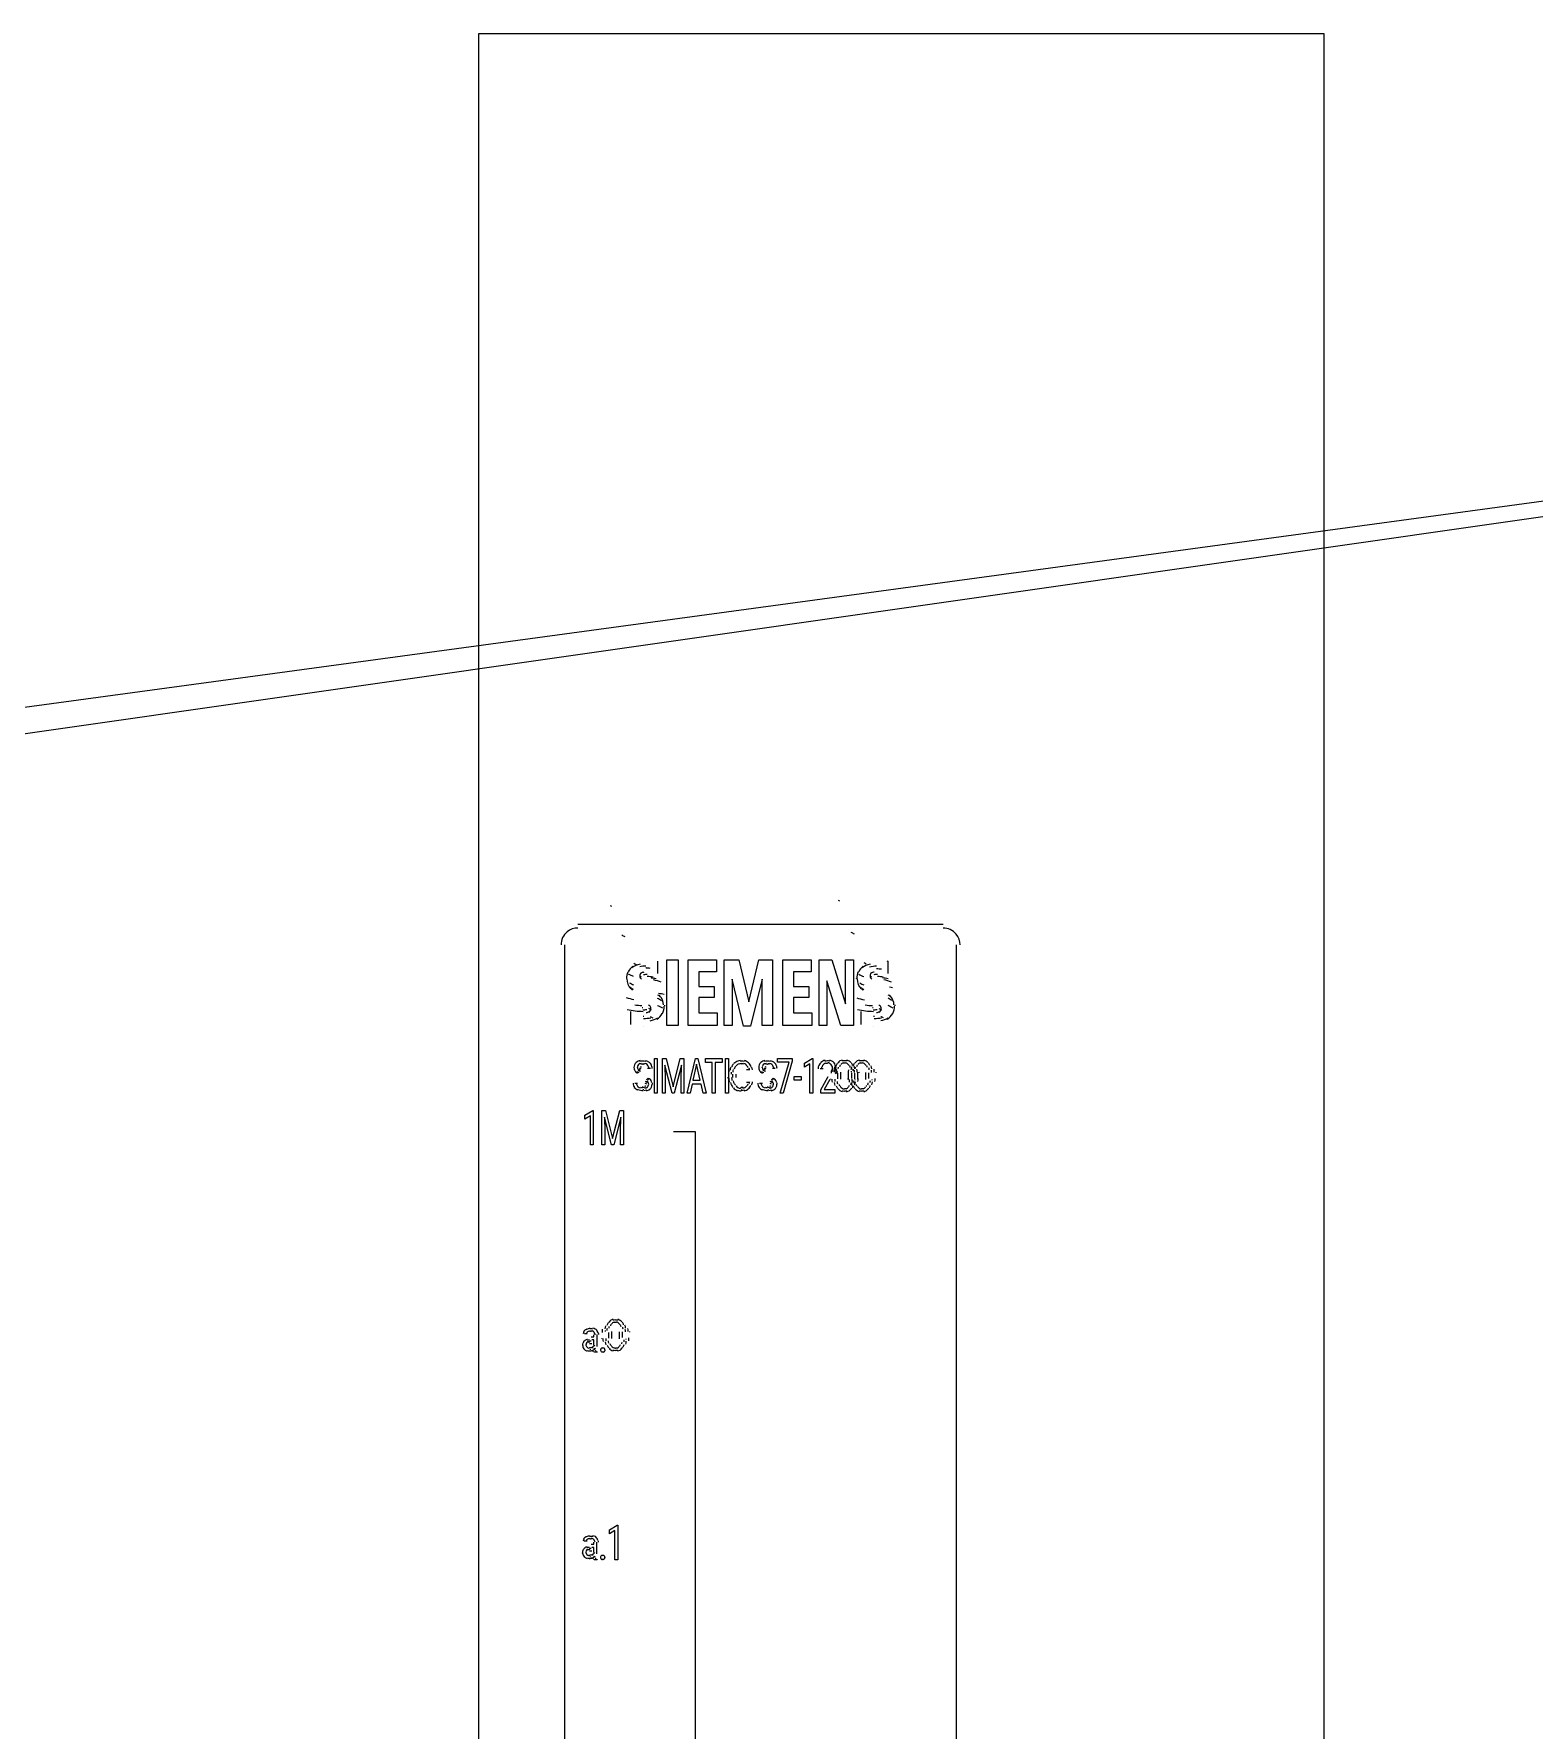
# Model space of a CAD drawing. Header units: millimetres. Extents: x 0 to 1000, y 0 to 1400.
# Drawn here: x 612.48 to 654.73, y 212.5 to 260.25 of the extents above; entities that cross this region are included whole.
import ezdxf

# ---------------------------------------------------------------- set-up
doc = ezdxf.new("R2010")
doc.units = ezdxf.units.MM

msp = doc.modelspace()

# ---------------------------------------------------------------- linework, layer by layer
at = {"layer": 'COMPONENT_DETAIL'}
for p, q in [((627.801, 235.1883), (638.085, 235.1883)), ((627.4338, 165.6961), (627.4338, 234.6044)), ((638.4523, 234.6044), (638.4523, 165.6961)), ((630.0427, 234.146), (630.0427, 233.7955)), ((630.3066, 234.1825), (630.6195, 234.1825)), ((630.3066, 232.3378), (630.3066, 234.1825)), ((630.6195, 234.1825), (630.6195, 232.3378)), ((630.9055, 232.3378), (630.9055, 234.1825)), ((630.9055, 234.1825), (631.707, 234.1825)), ((631.707, 234.1825), (631.707, 233.8487)), ((631.9238, 232.3378), (631.9238, 234.1825)), ((631.9238, 234.1825), (632.3291, 234.1825)), ((632.3291, 234.1825), (632.6111, 233.0037)), ((632.6111, 233.0037), (632.8992, 234.1825)), ((632.8992, 234.1825), (633.2841, 234.1825)), ((633.2841, 234.1825), (633.2841, 232.3378)), ((633.5707, 232.3378), (633.5707, 234.1825)), ((633.5707, 234.1825), (634.3722, 234.1825)), ((634.3722, 234.1825), (634.3722, 233.8487)), ((634.5908, 232.3378), (634.5908, 234.1825)), ((634.5908, 234.1825), (634.953, 234.1825)), ((634.953, 234.1825), (635.3372, 232.9474)), ((635.3372, 232.9474), (635.3372, 234.1825)), ((635.3372, 234.1825), (635.5573, 234.1825)), ((635.5573, 234.1825), (635.5573, 232.3378)), ((636.5015, 234.1557), (636.5292, 234.1479)), ((636.5292, 234.1479), (636.5292, 233.7975)), ((631.707, 233.8487), (631.2068, 233.8487)), ((631.2068, 233.8487), (631.2068, 233.4321)), ((632.4651, 232.3198), (632.1432, 233.6443)), ((632.1432, 233.6443), (632.1432, 232.3376)), ((632.9878, 233.6443), (632.6598, 232.3198)), ((632.9878, 232.3378), (632.9878, 233.6443)), ((634.3722, 233.8487), (633.872, 233.8487)), ((633.872, 233.8487), (633.872, 233.4321)), ((635.2055, 232.3378), (634.811, 233.5894)), ((634.811, 233.5894), (634.811, 232.3378)), ((631.2068, 233.4321), (631.6424, 233.4321)), ((631.6424, 233.1279), (631.2068, 233.1279)), ((631.2068, 233.1279), (631.2068, 232.6899)), ((631.6424, 233.4321), (631.6424, 233.1279)), ((633.872, 233.4321), (634.3076, 233.4321)), ((634.3076, 233.1279), (633.872, 233.1279)), ((633.872, 233.1279), (633.872, 232.6899)), ((634.3076, 233.4321), (634.3076, 233.1279)), ((629.2928, 232.3674), (629.2928, 232.7313)), ((631.2068, 232.6899), (631.72, 232.6899)), ((631.72, 232.6899), (631.72, 232.3366)), ((633.872, 232.6899), (634.3861, 232.6899)), ((634.3861, 232.6899), (634.3861, 232.3366)), ((635.7795, 232.3675), (635.7795, 232.7316)), ((629.292, 232.366), (629.2928, 232.3674)), ((629.6394, 232.2988), (629.6389, 232.2988)), ((630.6195, 232.3378), (630.3066, 232.3378)), ((631.72, 232.3366), (630.9055, 232.3378)), ((632.1432, 232.3376), (631.9238, 232.3378)), ((632.6598, 232.3198), (632.4651, 232.3198)), ((633.2841, 232.3378), (632.9878, 232.3378)), ((634.3861, 232.3366), (633.5707, 232.3378)), ((634.811, 232.3378), (634.5908, 232.3378)), ((635.5573, 232.3378), (635.2055, 232.3378)), ((635.7786, 232.368), (635.7795, 232.3675)), ((636.1264, 232.3008), (636.1257, 232.3008)), ((629.8433, 231.1232), (629.7626, 231.1232)), ((629.9532, 230.4352), (629.9532, 231.4031)), ((629.9532, 231.4031), (630.0335, 231.4031)), ((630.0335, 231.4031), (630.0335, 230.4352)), ((630.1802, 231.4031), (630.2839, 231.4031)), ((630.1802, 230.4352), (630.1802, 231.4031)), ((630.452, 230.4352), (630.2526, 231.217)), ((630.2526, 231.217), (630.2605, 230.8121)), ((630.2839, 231.4031), (630.4829, 230.6134)), ((630.4829, 230.6134), (630.682, 231.4031)), ((630.7133, 231.219), (630.5135, 230.4352)), ((630.682, 231.4031), (630.7861, 231.4031)), ((630.7058, 230.8121), (630.7133, 231.219)), ((630.7861, 231.4031), (630.7861, 230.4352)), ((630.8764, 230.4352), (631.1088, 231.4031)), ((631.144, 231.2455), (631.0407, 230.7928)), ((631.1088, 231.4031), (631.1791, 231.4031)), ((631.2476, 230.7928), (631.144, 231.2455)), ((631.1791, 231.4031), (631.412, 230.4352)), ((631.3898, 231.2981), (631.3898, 231.4031)), ((631.3898, 231.4031), (631.8606, 231.4031)), ((631.585, 231.2981), (631.3898, 231.2981)), ((631.585, 230.4352), (631.585, 231.2981)), ((631.8606, 231.2981), (631.6649, 231.2981)), ((631.6649, 231.2981), (631.6649, 230.4352)), ((631.8606, 231.4031), (631.8606, 231.2981)), ((631.9567, 230.4352), (631.9567, 231.4031)), ((631.9567, 231.4031), (632.037, 231.4031)), ((632.037, 231.4031), (632.037, 230.4352)), ((633.3569, 231.1232), (633.2762, 231.1232)), ((633.4226, 231.302), (633.4226, 231.4031)), ((633.4226, 231.4031), (633.834, 231.4031)), ((633.752, 231.302), (633.4226, 231.302)), ((633.5008, 230.4352), (633.752, 231.302)), ((633.834, 231.334), (633.5819, 230.4352)), ((633.834, 231.4031), (633.834, 231.334)), ((634.1785, 231.2755), (634.4001, 231.4077)), ((634.1785, 231.1638), (634.1785, 231.2755)), ((634.3344, 231.2549), (634.1785, 231.1638)), ((634.3344, 230.4352), (634.3344, 231.2549)), ((634.4001, 231.4077), (634.4122, 231.4077)), ((634.4122, 231.4077), (634.4122, 230.4352)), ((634.7045, 231.1179), (634.6271, 231.1179)), ((629.4022, 230.7157), (629.4829, 230.7157)), ((630.2605, 230.8121), (630.2605, 230.4352)), ((630.7058, 230.4352), (630.7058, 230.8121)), ((631.0164, 230.6878), (630.9592, 230.4352)), ((631.2715, 230.6878), (631.0164, 230.6878)), ((631.0407, 230.7928), (631.2476, 230.7928)), ((631.3296, 230.4352), (631.2715, 230.6878)), ((632.1629, 230.8739), (632.1629, 230.967)), ((632.2435, 230.9637), (632.2435, 230.87)), ((632.6315, 231.092), (632.5508, 231.092)), ((632.5508, 230.7423), (632.6315, 230.7423)), ((632.9158, 230.7157), (632.9965, 230.7157)), ((633.8867, 230.7962), (633.8867, 230.8965)), ((633.8867, 230.8965), (634.0907, 230.8965)), ((634.0907, 230.7962), (633.8867, 230.7962)), ((634.0907, 230.8965), (634.0907, 230.7962)), ((634.6388, 230.5236), (634.8495, 230.8959)), ((634.8951, 230.8168), (634.7321, 230.5356)), ((635.1171, 230.8314), (635.1171, 230.9956)), ((635.1945, 231.0255), (635.1945, 230.8287)), ((635.424, 230.8148), (635.424, 231.0162)), ((635.5014, 231.0076), (635.5014, 230.848)), ((635.5979, 230.8314), (635.5979, 230.9956)), ((635.6753, 231.0255), (635.6753, 230.8287)), ((635.9048, 230.8148), (635.9048, 231.0162)), ((635.9822, 231.0076), (635.9822, 230.848)), ((630.0335, 230.4352), (629.9532, 230.4352)), ((630.2605, 230.4352), (630.1802, 230.4352)), ((630.5135, 230.4352), (630.452, 230.4352)), ((630.7861, 230.4352), (630.7058, 230.4352)), ((630.9592, 230.4352), (630.8764, 230.4352)), ((631.412, 230.4352), (631.3296, 230.4352)), ((631.6649, 230.4352), (631.585, 230.4352)), ((632.037, 230.4352), (631.9567, 230.4352)), ((633.5819, 230.4352), (633.5008, 230.4352)), ((634.4122, 230.4352), (634.3344, 230.4352)), ((634.6388, 230.4352), (634.6388, 230.5236)), ((635.0377, 230.4352), (634.6388, 230.4352)), ((634.7321, 230.5356), (635.0377, 230.5356)), ((635.0377, 230.5356), (635.0377, 230.4352)), ((627.9956, 229.8155), (628.2172, 229.9478)), ((627.9956, 229.7038), (627.9956, 229.8155)), ((628.1516, 229.7949), (627.9956, 229.7038)), ((628.1516, 228.9753), (628.1516, 229.7949)), ((628.2172, 229.9478), (628.2294, 229.9478)), ((628.2294, 229.9478), (628.2294, 228.9753)), ((628.476, 229.9432), (628.5797, 229.9432)), ((628.476, 228.9753), (628.476, 229.9432)), ((628.7478, 228.9753), (628.5484, 229.757)), ((628.5484, 229.757), (628.5563, 229.3522)), ((628.5797, 229.9432), (628.7787, 229.1534)), ((628.7787, 229.1534), (628.9778, 229.9432)), ((629.0091, 229.759), (628.8093, 228.9753)), ((628.9778, 229.9432), (629.0819, 229.9432)), ((629.0016, 229.3522), (629.0091, 229.759)), ((629.0819, 229.9432), (629.0819, 228.9753)), ((628.5563, 229.3522), (628.5563, 228.9753)), ((629.0016, 228.9753), (629.0016, 229.3522)), ((630.4945, 229.3486), (631.1066, 229.3486)), ((631.1066, 229.3486), (631.1066, 205.0166)), ((628.2294, 228.9753), (628.1516, 228.9753)), ((628.5563, 228.9753), (628.476, 228.9753)), ((628.8093, 228.9753), (628.7478, 228.9753)), ((629.0819, 228.9753), (629.0016, 228.9753)), ((628.0605, 223.6554), (627.9828, 223.6554)), ((628.1784, 223.5717), (628.2537, 223.5717)), ((628.2537, 223.4846), (628.1931, 223.4846)), ((628.2537, 223.5717), (628.2537, 223.6282)), ((628.2537, 223.337), (628.2537, 223.4846)), ((628.331, 223.6348), (628.331, 223.3038)), ((628.6672, 223.5318), (628.6672, 223.696)), ((628.7445, 223.7259), (628.7445, 223.5291)), ((628.9741, 223.5152), (628.9741, 223.7166)), ((629.0514, 223.7079), (629.0514, 223.5484)), ((628.3469, 223.1356), (628.2658, 223.1356)), ((628.3469, 223.1462), (628.3469, 223.1356)), ((628.6868, 218.1362), (628.9084, 218.2684)), ((628.9084, 218.2684), (628.9205, 218.2684)), ((628.9205, 218.2684), (628.9205, 217.2959)), ((628.0571, 217.8157), (627.9793, 217.8157)), ((628.2503, 217.732), (628.2503, 217.7885)), ((628.3276, 217.7951), (628.3276, 217.4641)), ((628.6868, 218.0245), (628.6868, 218.1362)), ((628.8427, 218.1155), (628.6868, 218.0245)), ((628.8427, 217.2959), (628.8427, 218.1155)), ((628.175, 217.732), (628.2503, 217.732)), ((628.2503, 217.6449), (628.1896, 217.6449)), ((628.2503, 217.4973), (628.2503, 217.6449)), ((628.3435, 217.2959), (628.2624, 217.2959)), ((628.3435, 217.3065), (628.3435, 217.2959)), ((628.9205, 217.2959), (628.8427, 217.2959))]:
    msp.add_line(p, q, dxfattribs=at)
for centre, radius, start, end in [((633.2759, 245.4092), 10.7172, 244.7848, 244.9872), ((639.9854, 246.2144), 11.4316, 244.8744, 245.067), ((627.8, 234.6059), 0.4742, 129.1313, 180.1451), ((627.8001, 234.6062), 0.4741, 89.854, 129.1684), ((638.478, 241.1206), 6.8466, 244.1077, 244.922), ((638.0859, 234.606), 0.4743, 39.4792, 90.1479), ((631.8815, 240.7169), 6.4903, 243.985, 244.8337), ((638.0862, 234.6059), 0.4741, 359.8534, 39.5154), ((629.5621, 233.6944), 0.3747, 124.8833, 155.9151), ((629.6631, 233.4671), 0.6013, 100.408, 125.0169), ((630.5079, 236.2516), 2.4418, 242.3735, 244.0652), ((629.7108, 233.1036), 0.9037, 89.6484, 100.8685), ((636.0473, 233.6958), 0.3732, 124.7242, 155.7858), ((636.1462, 233.4799), 0.5907, 101.5111, 125.2227), ((637.0163, 236.3424), 2.519, 242.5409, 244.1885), ((636.2033, 233.0711), 0.9317, 89.5425, 101.8781), ((629.6213, 233.6643), 0.4547, 157.0289, 181.0471), ((629.5708, 233.6397), 0.3894, 178.2783, 224.6551), ((630.6098, 236.6882), 3.2166, 244.3032, 247.1394), ((630.1049, 235.0255), 1.7128, 240.2324, 244.371), ((629.8192, 234.1709), 0.5268, 237.9287, 242.8458), ((629.6513, 233.7327), 0.1114, 125.7571, 182.2825), ((629.642, 233.728), 0.0993, 180.339, 239.5847), ((629.6955, 233.6237), 0.2169, 99.4785, 124.3294), ((629.748, 233.2045), 0.565, 89.2638, 100.5667), ((629.7151, 232.8445), 1.1147, 89.5079, 89.9984), ((629.7158, 232.7965), 1.1538, 83.9171, 89.5732), ((629.7506, 232.8998), 0.8132, 78.2043, 89.7331), ((629.622, 231.3195), 2.3629, 80.7326, 84.078), ((629.6936, 232.4802), 1.1628, 67.1209, 78.085), ((636.1739, 233.6568), 0.5402, 179.9977, 180.7211), ((636.1044, 233.6669), 0.4504, 156.9174, 181.0488), ((636.0564, 233.6389), 0.3882, 178.8579, 224.7241), ((637.08, 236.6258), 3.1623, 244.2624, 247.141), ((636.5865, 235.0036), 1.6946, 240.1467, 244.3294), ((636.1374, 233.7349), 0.1113, 125.863, 182.2987), ((636.2994, 234.161), 0.5144, 238.0729, 243.0442), ((636.1274, 233.7294), 0.0983, 180.0859, 239.882), ((636.1198, 233.7294), 0.0884, 179.9667, 180.1001), ((636.1811, 233.6272), 0.2157, 99.5087, 124.4067), ((636.2333, 233.2112), 0.5612, 89.2619, 100.5951), ((636.2024, 232.6665), 1.2612, 83.2912, 89.6074), ((636.2363, 232.8941), 0.8194, 78.5588, 89.7612), ((636.1104, 231.3623), 2.3301, 79.4832, 83.4334), ((636.1825, 232.4908), 1.1551, 67.1279, 78.4065), ((629.7361, 234.8605), 1.8267, 251.6854, 258.6072), ((629.7483, 234.0419), 0.7882, 233.221, 240.4606), ((629.5521, 233.6217), 0.362, 225.6991, 232.99), ((629.3533, 231.7805), 1.4882, 57.3041, 62.3719), ((629.7022, 232.6375), 0.6567, 48.7511, 57.5776), ((629.397, 229.0956), 4.1975, 78.5086, 80.7887), ((629.8555, 232.923), 0.351, 44.3425, 48.087), ((629.84, 232.9085), 0.3737, 1.3524, 43.4926), ((636.2143, 234.8017), 1.7777, 251.5318, 258.7258), ((636.2287, 234.0219), 0.7706, 232.6825, 240.4281), ((636.0368, 233.6171), 0.3577, 225.5655, 232.3238), ((635.8417, 231.7931), 1.4795, 57.1309, 62.1447), ((636.1908, 232.6443), 0.6519, 48.4033, 57.4378), ((635.9659, 230.0683), 3.4005, 78.2313, 79.626), ((636.3413, 232.9222), 0.3532, 44.5107, 47.6808), ((636.3271, 232.91), 0.3733, 1.2062, 43.6204), ((629.6428, 234.6483), 1.9136, 256.2656, 269.8494), ((629.637, 234.0647), 1.166, 258.4992, 268.3986), ((629.6266, 233.7482), 0.9079, 268.7865, 269.995), ((629.6315, 233.4163), 0.6376, 269.4269, 279.6711), ((629.6394, 233.9096), 1.3119, 269.9983, 270.6461), ((629.6477, 233.5582), 1.0256, 270.2269, 281.6926), ((629.6843, 232.9531), 0.2543, 278.7731, 300.3325), ((629.6736, 232.702), 0.2382, 47.6145, 60.8366), ((629.7393, 232.804), 0.1135, 300.224, 1.9041), ((629.3962, 231.9546), 0.945, 59.7995, 64.8886), ((629.7354, 232.8114), 0.1185, 359.7594, 47.1794), ((629.7086, 233.1096), 0.6519, 281.4165, 301.4154), ((628.9685, 230.5354), 2.2267, 64.6076, 66.8387), ((629.7322, 232.8108), 0.1227, 359.1991, 359.9996), ((629.8014, 232.8782), 0.4284, 300.8437, 331.4452), ((628.8612, 230.3011), 2.8512, 62.2541, 65.43), ((629.7872, 232.8732), 0.4427, 333.0409, 1.1414), ((629.716, 232.8843), 0.5349, 359.9764, 3.0599), ((636.1284, 234.6372), 1.903, 256.2277, 269.8928), ((636.1216, 234.0499), 1.1537, 258.6243, 268.8253), ((636.1132, 233.7594), 0.9169, 269.2069, 269.9987), ((636.1187, 233.4175), 0.6385, 269.361, 279.594), ((636.1264, 233.9099), 1.3106, 269.9959, 271.0031), ((636.1362, 233.5455), 1.0136, 270.579, 282.1507), ((636.1712, 232.9532), 0.2543, 278.6935, 300.2475), ((636.16, 232.6973), 0.2419, 47.8826, 61.1869), ((635.8853, 231.9477), 0.9485, 60.1327, 65.2082), ((636.2262, 232.8037), 0.1132, 300.1277, 1.9061), ((636.2248, 232.8143), 0.115, 358.8496, 47.0701), ((635.4694, 230.5471), 2.21, 64.933, 67.1748), ((636.198, 233.1049), 0.646, 281.91, 301.4797), ((636.21, 232.8115), 0.1342, 358.8823, 0.002), ((636.2888, 232.8783), 0.4273, 300.9658, 331.634), ((635.3481, 230.3216), 2.8378, 62.0413, 65.2928), ((636.2727, 232.8751), 0.4445, 333.2156, 1.1386), ((636.2037, 232.8862), 0.5337, 359.9779, 2.9299), ((629.5674, 231.1505), 0.189, 179.5063, 199.8695), ((629.5669, 231.1566), 0.1884, 132.4834, 181.0242), ((629.5978, 231.1101), 0.2435, 129.2526, 133.4249), ((629.6055, 231.0919), 0.2613, 101.9879, 128.8742), ((629.623, 231.1547), 0.1561, 175.1781, 180.0581), ((629.5877, 231.163), 0.11, 127.7287, 176.7106), ((629.5791, 231.1537), 0.0992, 179.6141, 228.1247), ((629.6002, 231.1385), 0.1357, 114.0403, 127.9849), ((629.689, 231.4216), 0.3615, 241.7177, 248.3259), ((629.7611, 231.7057), 0.611, 248.2007, 252.4528), ((629.6145, 231.0851), 0.1829, 99.0696, 113.7659), ((629.6263, 230.9494), 0.3803, 89.5906, 102.3171), ((629.8237, 232.0135), 0.8745, 252.3389, 254.347), ((629.6271, 230.9655), 0.2817, 89.6695, 99.2313), ((629.6299, 230.9758), 0.3589, 77.2359, 90.3249), ((629.6286, 230.9328), 0.3083, 86.2643, 90.0533), ((629.6339, 231.0327), 0.2267, 73.7889, 86.6654), ((629.6513, 231.1238), 0.1491, 48.5927, 74.1243), ((629.6407, 231.0558), 0.2922, 63.838, 77.0809), ((629.6598, 231.1409), 0.1314, 14.9782, 48.2005), ((629.6552, 231.0987), 0.2526, 45.9863, 64.1609), ((629.6231, 231.1253), 0.1806, 359.4697, 14.9832), ((629.6687, 231.1233), 0.226, 32.2748, 45.6545), ((629.6722, 231.1249), 0.2215, 359.6507, 32.613), ((632.4717, 230.9982), 0.3978, 155.0367, 169.6003), ((632.4125, 231.0435), 0.3128, 136.7832, 155.2473), ((632.3923, 231.0709), 0.2784, 121.7633, 136.4281), ((632.4385, 231.0402), 0.245, 143.0753, 163.1919), ((632.3993, 231.0503), 0.2975, 95.646, 121.549), ((632.3988, 231.0887), 0.1802, 109.2998, 143.3037), ((632.406, 231.0462), 0.216, 89.3452, 108.5744), ((632.4075, 230.9585), 0.3729, 89.9246, 96.1376), ((632.4101, 230.9683), 0.3649, 76.6779, 90.4564), ((632.408, 230.9491), 0.2951, 87.3803, 90.0252), ((632.4118, 231.0361), 0.224, 74.7009, 87.8124), ((632.4278, 231.1251), 0.1487, 47.4372, 75.0696), ((632.4306, 231.1), 0.2545, 47.4859, 76.9287), ((632.4252, 231.1255), 0.1507, 27.8167, 46.4008), ((632.3678, 231.0766), 0.2351, 15.7651, 27.941), ((632.4229, 231.0917), 0.2662, 16.5424, 46.8935), ((632.2644, 231.0289), 0.3745, 7.8889, 15.9242), ((632.3392, 231.048), 0.3802, 5.4073, 17.0364), ((633.081, 231.1505), 0.189, 179.5063, 199.8695), ((633.0806, 231.1566), 0.1884, 132.4834, 181.0242), ((633.1115, 231.1101), 0.2435, 129.2526, 133.4249), ((633.1192, 231.0919), 0.2613, 101.9879, 128.8742), ((633.1367, 231.1547), 0.1561, 175.1781, 180.0581), ((633.1014, 231.163), 0.11, 127.7287, 176.7106), ((633.0928, 231.1537), 0.0992, 179.6141, 228.1247), ((633.1139, 231.1385), 0.1357, 114.0403, 127.9849), ((633.2027, 231.4216), 0.3615, 241.7177, 248.3259), ((633.2748, 231.7057), 0.611, 248.2007, 252.4528), ((633.1282, 231.0851), 0.1829, 99.0696, 113.7659), ((633.1399, 230.9494), 0.3803, 89.5906, 102.3171), ((633.3374, 232.0135), 0.8745, 252.3389, 254.347), ((633.1408, 230.9655), 0.2817, 89.6695, 99.2313), ((633.1436, 230.9758), 0.3589, 77.2359, 90.3249), ((633.1423, 230.9328), 0.3083, 86.2643, 90.0533), ((633.1476, 231.0327), 0.2267, 73.7889, 86.6654), ((633.1649, 231.1238), 0.1491, 48.5927, 74.1243), ((633.1544, 231.0558), 0.2922, 63.838, 77.0809), ((633.1735, 231.1409), 0.1314, 14.9782, 48.2005), ((633.1688, 231.0987), 0.2526, 45.9863, 64.1609), ((633.1368, 231.1253), 0.1806, 359.4697, 14.9832), ((633.1824, 231.1233), 0.226, 32.2748, 45.6545), ((633.1859, 231.1249), 0.2215, 359.6507, 32.613), ((634.8389, 231.1212), 0.2743, 163.2878, 180.5582), ((634.7972, 231.1395), 0.2182, 133.4541, 162.9471), ((634.912, 231.118), 0.2687, 178.4391, 180.0084), ((634.8065, 231.1237), 0.2358, 100.787, 133.4382), ((634.8668, 231.1218), 0.2102, 165.9091, 178.8685), ((634.8144, 231.1442), 0.1399, 136.1757, 166.3673), ((634.8081, 231.1522), 0.1295, 129.7286, 135.7539), ((634.8122, 231.1419), 0.1394, 102.1738, 129.2061), ((634.8246, 230.9955), 0.3428, 89.6607, 101.3702), ((634.8248, 231.0566), 0.2107, 89.5461, 102.5418), ((634.828, 231.0006), 0.3386, 78.2173, 90.4129), ((634.8265, 231.101), 0.1745, 82.1602, 90.1506), ((634.8335, 231.162), 0.1241, 43.4417, 83.1661), ((634.8465, 231.135), 0.2266, 55.9269, 78.4888), ((634.8294, 231.1556), 0.1315, 16.1713, 43.5286), ((634.785, 231.145), 0.1904, 331.4255, 352.9366), ((634.803, 231.1443), 0.1669, 359.4863, 15.9343), ((634.8567, 231.1631), 0.2003, 47.9298, 55.4049), ((634.7921, 231.1424), 0.1811, 353.2258, 0.0166), ((634.862, 231.1716), 0.1905, 4.3348, 48.056), ((635.5039, 231.0419), 0.499, 164.3059, 173.9001), ((634.8273, 231.1622), 0.2362, 337.8914, 358.9968), ((634.1473, 231.8832), 1.2139, 318.5133, 320.7829), ((635.6342, 231.0292), 0.5692, 172.0258, 178.0705), ((635.3523, 231.1113), 0.2947, 148.7922, 164.5682), ((634.805, 231.1576), 0.2651, 359.9252, 5.5972), ((635.3028, 231.1552), 0.2214, 144.5884, 148.1162), ((635.4624, 231.0683), 0.3445, 163.3765, 172.1411), ((635.2849, 231.1751), 0.1931, 101.644, 144.5143), ((635.3535, 231.1211), 0.1971, 149.4208, 163.6283), ((635.2981, 231.174), 0.1134, 105.7981, 149.7388), ((635.3071, 231.0353), 0.3104, 89.5283, 102.582), ((635.3077, 231.1189), 0.16, 89.3804, 105.6764), ((635.3112, 231.032), 0.3131, 77.0438, 90.5082), ((635.3096, 231.0975), 0.1774, 81.1057, 90.2187), ((635.3189, 231.1706), 0.1168, 30.7408, 82.4658), ((635.3321, 231.168), 0.1991, 48.2778, 77.4996), ((635.2916, 231.1422), 0.159, 24.2875, 31.3934), ((635.2305, 231.1011), 0.2449, 12.0807, 23.8171), ((635.3359, 231.1787), 0.1893, 36.3142, 47.6307), ((635.9847, 231.0419), 0.499, 164.3059, 173.9001), ((635.2907, 231.1302), 0.2599, 18.2931, 35.677), ((635.0871, 231.0502), 0.4352, 4.8365, 12.2906), ((636.115, 231.0292), 0.5692, 172.0258, 178.0705), ((635.8331, 231.1113), 0.2947, 148.7922, 164.5682), ((635.1583, 231.058), 0.4412, 8.0247, 18.5606), ((635.7837, 231.1552), 0.2214, 144.5884, 148.1162), ((635.9432, 231.0683), 0.3445, 163.3765, 172.1411), ((635.7657, 231.1751), 0.1931, 101.644, 144.5143), ((635.8344, 231.1211), 0.1971, 149.4208, 163.6283), ((634.9415, 231.0071), 0.7248, 1.1275, 8.1718), ((635.779, 231.174), 0.1134, 105.7981, 149.7388), ((635.7879, 231.0353), 0.3104, 89.5283, 102.582), ((635.7885, 231.1189), 0.16, 89.3804, 105.6764), ((635.792, 231.032), 0.3131, 77.0438, 90.5082), ((635.7904, 231.0975), 0.1774, 81.1057, 90.2187), ((635.7997, 231.1706), 0.1168, 30.7408, 82.4658), ((635.8129, 231.168), 0.1991, 48.2778, 77.4996), ((635.7724, 231.1422), 0.159, 24.2875, 31.3934), ((635.7113, 231.1011), 0.2449, 12.0807, 23.8171), ((635.8167, 231.1787), 0.1893, 36.3142, 47.6307), ((635.7715, 231.1302), 0.2599, 18.2931, 35.677), ((635.5679, 231.0502), 0.4352, 4.8365, 12.2906), ((635.6391, 231.058), 0.4412, 8.0247, 18.5606), ((635.4224, 231.0071), 0.7248, 1.1275, 8.1718), ((629.5629, 230.7123), 0.2081, 179.2419, 215.2648), ((629.5636, 231.1517), 0.1848, 200.6782, 228.1765), ((629.6298, 231.2738), 0.3163, 230.4982, 241.8088), ((629.589, 231.1911), 0.2307, 227.4063, 229.9877), ((629.6028, 230.7135), 0.1553, 179.3356, 199.1046), ((629.7094, 231.5056), 0.5314, 241.6337, 249.0065), ((629.5855, 230.7063), 0.1323, 199.883, 232.7061), ((629.7968, 231.8636), 0.8442, 248.9197, 254.1442), ((629.6022, 231.1875), 0.1397, 226.5785, 230.8792), ((629.6267, 231.2393), 0.1924, 231.4636, 241.9262), ((629.3875, 229.5909), 1.0813, 71.7184, 73.9261), ((629.481, 230.0366), 0.6987, 68.006, 71.8055), ((629.4311, 229.7808), 1.0137, 71.0197, 74.4085), ((629.5705, 230.3864), 0.3911, 62.2517, 68.1219), ((629.6426, 230.6021), 0.1921, 52.7382, 62.4979), ((629.5194, 230.1858), 0.6646, 66.1845, 71.0865), ((629.6809, 230.6733), 0.107, 306.3942, 355.3032), ((629.6854, 230.6918), 0.1005, 16.4721, 52.6262), ((629.6004, 230.4758), 0.4062, 59.3537, 66.2693), ((629.6617, 230.6815), 0.1323, 359.4175, 16.1976), ((629.6466, 230.6002), 0.2885, 49.1022, 59.3294), ((629.6543, 230.6796), 0.1419, 354.3662, 0.0709), ((629.6892, 230.6774), 0.2048, 32.7924, 49.2504), ((629.7054, 230.6958), 0.1791, 31.1212, 32.3977), ((629.7014, 230.6934), 0.1846, 8.1117, 30.7958), ((629.6918, 230.678), 0.1978, 337.4732, 0.7538), ((629.6592, 230.682), 0.24, 359.8391, 8.4707), ((632.6634, 230.8738), 0.6482, 179.9915, 181.5398), ((632.5673, 230.9701), 0.5237, 169.5838, 180.2758), ((632.5559, 230.8647), 0.5088, 181.122, 193.8755), ((632.4324, 230.8137), 0.3437, 193.548, 219.5756), ((632.6768, 230.9654), 0.5611, 174.3421, 180.143), ((632.6283, 230.8666), 0.4983, 179.6817, 189.1506), ((632.5401, 230.9892), 0.383, 162.9376, 174.6209), ((632.4982, 230.8321), 0.3274, 188.9911, 203.5772), ((632.442, 230.795), 0.2486, 203.9075, 215.1312), ((632.3939, 230.7358), 0.17, 213.9072, 263.8849), ((632.4329, 230.7031), 0.1389, 311.0645, 332.0111), ((632.3709, 230.7575), 0.2307, 331.6587, 343.2877), ((632.428, 230.7433), 0.2586, 311.456, 340.4421), ((632.2635, 230.81), 0.3762, 343.1447, 351.0104), ((632.1879, 230.832), 0.4756, 350.7125, 351.1627), ((632.3462, 230.7917), 0.3716, 340.1775, 353.7812), ((633.0765, 230.7123), 0.2081, 179.2419, 215.2648), ((633.0773, 231.1517), 0.1848, 200.6782, 228.1765), ((633.1435, 231.2738), 0.3163, 230.4982, 241.8088), ((633.1027, 231.1911), 0.2307, 227.4063, 229.9877), ((633.1165, 230.7135), 0.1553, 179.3356, 199.1046), ((633.2231, 231.5056), 0.5314, 241.6337, 249.0065), ((633.0992, 230.7063), 0.1323, 199.883, 232.7061), ((633.3105, 231.8636), 0.8442, 248.9197, 254.1442), ((633.1158, 231.1875), 0.1397, 226.5785, 230.8792), ((633.1403, 231.2393), 0.1924, 231.4636, 241.9262), ((632.9012, 229.5909), 1.0813, 71.7184, 73.9261), ((632.9947, 230.0366), 0.6987, 68.006, 71.8055), ((632.9448, 229.7808), 1.0137, 71.0197, 74.4085), ((633.0842, 230.3864), 0.3911, 62.2517, 68.1219), ((633.1563, 230.6021), 0.1921, 52.7382, 62.4979), ((633.033, 230.1858), 0.6646, 66.1845, 71.0865), ((633.1946, 230.6733), 0.107, 306.3942, 355.3032), ((633.199, 230.6918), 0.1005, 16.4721, 52.6262), ((633.114, 230.4758), 0.4062, 59.3537, 66.2693), ((633.1753, 230.6815), 0.1323, 359.4175, 16.1976), ((633.1603, 230.6002), 0.2885, 49.1022, 59.3294), ((633.1679, 230.6796), 0.1419, 354.3662, 0.0709), ((633.2029, 230.6774), 0.2048, 32.7924, 49.2504), ((633.2191, 230.6958), 0.1791, 31.1212, 32.3977), ((633.215, 230.6934), 0.1846, 8.1117, 30.7958), ((633.2054, 230.678), 0.1978, 337.4732, 0.7538), ((633.1729, 230.682), 0.24, 359.8391, 8.4707), ((635.8166, 230.8458), 0.9059, 180.7435, 181.1522), ((635.7391, 230.9996), 0.8054, 173.7674, 180.2316), ((635.6754, 230.8374), 0.723, 180.8977, 188.0055), ((634.7331, 231.1876), 0.2661, 328.8295, 331.7891), ((634.6266, 231.292), 0.4281, 323.8963, 328.6419), ((634.4225, 231.5271), 0.7544, 320.7373, 323.9739), ((635.7925, 231.0173), 0.7745, 177.8639, 179.5036), ((635.4694, 230.7901), 0.4534, 187.8816, 198.2347), ((635.7361, 230.8257), 0.7014, 179.7996, 185.2461), ((634.6861, 231.2488), 0.4322, 326.9133, 338.3508), ((634.4786, 231.4603), 0.7514, 319.6472, 327.096), ((634.279, 231.722), 1.0864, 317.2588, 319.9046), ((635.34, 230.7207), 0.2766, 197.9695, 215.2623), ((635.5256, 230.794), 0.4276, 185.1412, 193.0082), ((635.388, 230.7423), 0.2445, 192.7897, 205.2507), ((635.3335, 230.7036), 0.1673, 205.8002, 211.2546), ((636.2974, 230.8458), 0.9059, 180.7435, 181.1522), ((636.2199, 230.9996), 0.8054, 173.7674, 180.2316), ((635.2686, 230.7151), 0.1916, 328.6635, 343.3325), ((636.1562, 230.8374), 0.723, 180.8977, 188.0055), ((635.1554, 230.7711), 0.3451, 343.0498, 351.9392), ((636.2733, 231.0173), 0.7745, 177.8639, 179.5036), ((635.9502, 230.7901), 0.4534, 187.8816, 198.2347), ((636.2169, 230.8257), 0.7014, 179.7996, 185.2461), ((635.2611, 230.7307), 0.3012, 329.2804, 344.7473), ((634.9749, 230.8134), 0.5813, 351.8072, 357.7958), ((635.8208, 230.7207), 0.2766, 197.9695, 215.2623), ((636.0064, 230.794), 0.4276, 185.1412, 193.0082), ((634.8679, 231.0191), 0.7201, 359.8093, 4.9408), ((635.1053, 230.8011), 0.5109, 344.4935, 353.9764), ((634.8068, 230.8273), 0.7994, 357.5871, 359.2682), ((635.8688, 230.7423), 0.2445, 192.7897, 205.2507), ((635.8143, 230.7036), 0.1673, 205.8002, 211.2546), ((634.8638, 230.844), 0.8256, 353.8441, 0.2288), ((634.7727, 230.9966), 0.9436, 0.5433, 1.3867), ((635.7494, 230.7151), 0.1916, 328.6635, 343.3325), ((635.6362, 230.7711), 0.3451, 343.0498, 351.9392), ((635.7419, 230.7307), 0.3012, 329.2804, 344.7473), ((635.4558, 230.8134), 0.5813, 351.8072, 357.7958), ((635.3487, 231.0191), 0.7201, 359.8093, 4.9408), ((635.5861, 230.8011), 0.5109, 344.4935, 353.9764), ((635.2876, 230.8273), 0.7994, 357.5871, 359.2682), ((635.3446, 230.844), 0.8256, 353.8441, 0.2288), ((635.2535, 230.9966), 0.9436, 0.5433, 1.3867), ((629.577, 230.7288), 0.2308, 215.3403, 233.0843), ((629.6059, 230.7907), 0.2936, 233.1672, 246.4952), ((629.6277, 230.8634), 0.3592, 246.138, 248.0541), ((629.6305, 230.8792), 0.3725, 248.2707, 270.4055), ((629.6101, 230.7555), 0.1834, 232.3736, 255.5137), ((629.6278, 230.8585), 0.2704, 255.2448, 267.5318), ((629.6324, 230.9605), 0.3536, 267.1565, 270.0295), ((629.6338, 230.9238), 0.3237, 269.7, 278.1662), ((629.6327, 231.0479), 0.5098, 269.9709, 272.8181), ((629.6393, 230.8989), 0.3883, 272.4385, 284.6465), ((629.6472, 230.7805), 0.2058, 278.0229, 290.6255), ((629.6653, 230.7038), 0.1391, 290.6616, 307.0374), ((629.6651, 230.7482), 0.261, 284.3734, 307.1426), ((629.7011, 230.6763), 0.1862, 307.5917, 336.4314), ((629.6774, 230.7181), 0.2319, 307.6561, 308.4562), ((632.3892, 230.7554), 0.2703, 219.3628, 250.0611), ((632.398, 230.8081), 0.3146, 250.7885, 270.6488), ((632.4004, 230.8007), 0.2235, 263.1758, 270.1031), ((632.4021, 230.904), 0.3076, 269.6723, 279.0607), ((632.4008, 231.014), 0.4822, 269.9996, 270.3613), ((632.4034, 230.9027), 0.3916, 269.9359, 282.8097), ((632.416, 230.7705), 0.1974, 278.8749, 293.635), ((632.4263, 230.7525), 0.2657, 282.4332, 310.7515), ((632.4327, 230.7082), 0.1423, 293.8554, 310.0518), ((633.0907, 230.7288), 0.2308, 215.3403, 233.0843), ((633.1196, 230.7907), 0.2936, 233.1672, 246.4952), ((633.1414, 230.8634), 0.3592, 246.138, 248.0541), ((633.1442, 230.8792), 0.3725, 248.2707, 270.4055), ((633.1238, 230.7555), 0.1834, 232.3736, 255.5137), ((633.1415, 230.8585), 0.2704, 255.2448, 267.5318), ((633.1461, 230.9605), 0.3536, 267.1565, 270.0295), ((633.1475, 230.9238), 0.3237, 269.7, 278.1662), ((633.1464, 231.0479), 0.5098, 269.9709, 272.8181), ((633.153, 230.8989), 0.3883, 272.4385, 284.6465), ((633.1609, 230.7805), 0.2058, 278.0229, 290.6255), ((633.179, 230.7038), 0.1391, 290.6616, 307.0374), ((633.1788, 230.7482), 0.261, 284.3734, 307.1426), ((633.2147, 230.6763), 0.1862, 307.5917, 336.4314), ((633.1911, 230.7181), 0.2319, 307.6561, 308.4562), ((635.2869, 230.664), 0.1937, 215.8618, 257.2788), ((635.3063, 230.6746), 0.1249, 210.379, 238.4008), ((635.3078, 230.7921), 0.3015, 256.6229, 270.5105), ((635.3053, 230.6785), 0.1269, 239.6522, 265.9794), ((635.3097, 230.7341), 0.1726, 265.1324, 270.0603), ((635.3115, 230.802), 0.3096, 269.5979, 281.6733), ((635.3112, 230.7073), 0.1507, 269.3314, 287.218), ((635.3184, 230.6656), 0.1155, 287.7958, 329.0809), ((635.3324, 230.6638), 0.1939, 280.5802, 324.9173), ((635.3127, 230.6856), 0.225, 324.9361, 328.6153), ((635.7677, 230.664), 0.1937, 215.8618, 257.2788), ((635.7871, 230.6746), 0.1249, 210.379, 238.4008), ((635.7886, 230.7921), 0.3015, 256.6229, 270.5105), ((635.7861, 230.6785), 0.1269, 239.6522, 265.9794), ((635.7905, 230.7341), 0.1726, 265.1324, 270.0603), ((635.792, 230.7073), 0.1507, 269.3314, 287.218), ((635.7924, 230.802), 0.3096, 269.5979, 281.6733), ((635.7992, 230.6656), 0.1155, 287.7958, 329.0809), ((635.8132, 230.6638), 0.1939, 280.5802, 324.9173), ((635.7935, 230.6856), 0.225, 324.9361, 328.6153), ((628.9024, 223.8117), 0.2947, 148.7922, 164.5682), ((628.8529, 223.8556), 0.2214, 144.5884, 148.1162), ((628.835, 223.8755), 0.1931, 101.644, 144.5143), ((628.8482, 223.8744), 0.1134, 105.7981, 149.7388), ((628.8571, 223.7356), 0.3104, 89.5283, 102.582), ((628.8578, 223.8192), 0.16, 89.3804, 105.6764), ((628.8612, 223.7324), 0.3131, 77.0438, 90.5082), ((628.8596, 223.7979), 0.1774, 81.1057, 90.2187), ((628.869, 223.871), 0.1168, 30.7408, 82.4658), ((628.8822, 223.8684), 0.1991, 48.2778, 77.4996), ((628.8859, 223.8791), 0.1893, 36.3142, 47.6307), ((628.8407, 223.8306), 0.2599, 18.2931, 35.677), ((628.0989, 223.3473), 0.1614, 125.0525, 160.2034), ((628.0818, 223.6545), 0.1282, 151.6374, 179.6795), ((628.1131, 223.6297), 0.1735, 142.4982, 152.1331), ((628.1297, 223.6091), 0.2008, 120.8285, 142.4132), ((628.1333, 223.2725), 0.2369, 106.2671, 125.43), ((628.1513, 223.5552), 0.2529, 113.9635, 121.1872), ((628.1169, 223.656), 0.073, 141.3332, 180.3477), ((628.1584, 223.5277), 0.2771, 93.3784, 113.8198), ((628.1366, 223.6314), 0.1054, 126.173, 141.5008), ((628.1631, 223.1177), 0.3688, 95.4858, 106.5349), ((628.149, 223.6061), 0.1316, 103.4483, 126.5403), ((628.157, 223.5535), 0.1756, 89.5855, 103.4591), ((628.1624, 223.4643), 0.3289, 89.9746, 93.7488), ((628.1582, 223.5046), 0.2154, 85.335, 90.0855), ((628.1642, 223.4674), 0.3264, 79.1327, 90.3872), ((628.1629, 223.5802), 0.1536, 72.6113, 85.7231), ((628.1758, 223.6432), 0.0996, 45.8098, 73.0033), ((628.1812, 223.6018), 0.2147, 60.1434, 79.3655), ((628.174, 223.642), 0.102, 14.2185, 45.2029), ((628.1441, 223.6297), 0.142, 359.5039, 14.3181), ((628.1945, 223.6426), 0.1773, 48.6191, 59.6467), ((628.197, 223.6479), 0.172, 9.035, 48.4845), ((628.141, 223.6284), 0.2462, 1.2091, 10.0234), ((629.3666, 223.5462), 0.9059, 180.7435, 181.1522), ((629.2891, 223.7), 0.8054, 173.7674, 180.2316), ((629.2255, 223.5378), 0.723, 180.8977, 188.0055), ((629.054, 223.7422), 0.499, 164.3059, 173.9001), ((629.3426, 223.7177), 0.7745, 177.8639, 179.5036), ((629.2862, 223.5261), 0.7014, 179.7996, 185.2461), ((629.1842, 223.7296), 0.5692, 172.0258, 178.0705), ((629.0124, 223.7687), 0.3445, 163.3765, 172.1411), ((628.9036, 223.8215), 0.1971, 149.4208, 163.6283), ((628.8417, 223.8426), 0.159, 24.2875, 31.3934), ((628.7806, 223.8014), 0.2449, 12.0807, 23.8171), ((628.6371, 223.7506), 0.4352, 4.8365, 12.2906), ((628.525, 223.5138), 0.5813, 351.8072, 357.7958), ((628.7083, 223.7584), 0.4412, 8.0247, 18.5606), ((628.418, 223.7195), 0.7201, 359.8093, 4.9408), ((628.3568, 223.5277), 0.7994, 357.5871, 359.2682), ((628.4916, 223.7075), 0.7248, 1.1275, 8.1718), ((628.4139, 223.5443), 0.8256, 353.8441, 0.2288), ((628.3228, 223.697), 0.9436, 0.5433, 1.3867), ((628.1261, 223.3349), 0.1975, 179.9849, 182.7692), ((628.1218, 223.3378), 0.1919, 161.0343, 180.6822), ((628.0953, 223.3296), 0.1575, 181.8954, 229.5703), ((628.1126, 223.356), 0.1884, 228.6141, 255.3551), ((628.1384, 223.3509), 0.1133, 179.439, 195.7202), ((628.119, 223.3563), 0.0882, 137.4538, 182.1084), ((628.117, 223.3416), 0.0846, 195.8684, 230.1571), ((628.1332, 223.3283), 0.1173, 109.0088, 135.3266), ((628.1296, 223.3657), 0.1101, 230.1532, 259.7486), ((628.1246, 223.4299), 0.2505, 255.4034, 270.4753), ((628.1678, 223.1808), 0.2454, 96.9939, 109.7784), ((628.1369, 223.4197), 0.1551, 259.2461, 270.2915), ((628.1774, 222.9108), 0.5382, 89.8515, 95.7223), ((628.1277, 223.3967), 0.2235, 269.5043, 293.2478), ((628.1908, 222.9074), 0.4701, 89.643, 97.2868), ((628.1374, 223.4455), 0.176, 270.0069, 300.5035), ((628.6325, 223.2837), 0.4924, 186.8686, 189.1983), ((628.486, 223.2457), 0.3003, 189.1574, 192.3977), ((628.7285, 223.3017), 0.5148, 179.8159, 185.3206), ((628.1209, 223.4117), 0.2382, 294.0079, 316.7604), ((628.3844, 223.2098), 0.1655, 192.2928, 197.3442), ((628.1438, 223.4349), 0.1644, 299.5483, 315.6095), ((628.3199, 223.1773), 0.0779, 197.0785, 205.8759), ((628.1589, 223.4103), 0.1365, 315.8682, 334.0592), ((628.5882, 223.2804), 0.3322, 185.2476, 192.7953), ((628.4965, 223.247), 0.2104, 192.7196, 202.9584), ((628.5129, 223.2), 0.0763, 179.9657, 183.985), ((628.5097, 223.2008), 0.0721, 163.5413, 180.5085), ((628.4989, 223.1971), 0.0581, 182.9231, 222.5981), ((628.4997, 223.2051), 0.0587, 138.1652, 163.2316), ((628.4938, 223.213), 0.0488, 105.686, 137.8493), ((628.4919, 223.1869), 0.0458, 222.6243, 239.2474), ((628.4961, 223.1994), 0.0573, 239.7584, 259.3116), ((628.5, 223.1812), 0.0759, 92.6079, 106.1992), ((628.5011, 223.2389), 0.0901, 259.0487, 270.418), ((628.5016, 223.1484), 0.1027, 89.966, 93.0713), ((628.5021, 223.1668), 0.0877, 78.4379, 90.4312), ((628.5017, 223.257), 0.1049, 269.9535, 273.5472), ((628.5034, 223.2238), 0.0777, 273.1293, 286.3125), ((628.5072, 223.2041), 0.0567, 56.8962, 78.7358), ((628.5095, 223.1923), 0.0509, 285.8513, 315.9417), ((628.5104, 223.2132), 0.0481, 42.6503, 56.3122), ((628.5065, 223.1968), 0.0562, 316.0799, 340.3845), ((628.5038, 223.2035), 0.0599, 3.8141, 42.6366), ((628.5007, 223.1993), 0.0641, 340.9378, 0.5754), ((628.4889, 223.2001), 0.0793, 359.9499, 4.8302), ((629.0194, 223.4905), 0.4534, 187.8816, 198.2347), ((628.8901, 223.421), 0.2766, 197.9695, 215.2623), ((629.0757, 223.4944), 0.4276, 185.1412, 193.0082), ((628.8369, 223.3643), 0.1937, 215.8618, 257.2788), ((628.9381, 223.4427), 0.2445, 192.7897, 205.2507), ((628.8836, 223.404), 0.1673, 205.8002, 211.2546), ((628.8564, 223.375), 0.1249, 210.379, 238.4008), ((628.8579, 223.4925), 0.3015, 256.6229, 270.5105), ((628.8554, 223.3789), 0.1269, 239.6522, 265.9794), ((628.8598, 223.4345), 0.1726, 265.1324, 270.0603), ((628.8616, 223.5024), 0.3096, 269.5979, 281.6733), ((628.8613, 223.4077), 0.1507, 269.3314, 287.218), ((628.8685, 223.366), 0.1155, 287.7958, 329.0809), ((628.8825, 223.3641), 0.1939, 280.5802, 324.9173), ((628.8186, 223.4155), 0.1916, 328.6635, 343.3325), ((628.7055, 223.4715), 0.3451, 343.0498, 351.9392), ((628.8628, 223.386), 0.225, 324.9361, 328.6153), ((628.8112, 223.4311), 0.3012, 329.2804, 344.7473), ((628.6554, 223.5015), 0.5109, 344.4935, 353.9764), ((628.0784, 217.8149), 0.1282, 151.6374, 179.6795), ((628.1097, 217.7901), 0.1735, 142.4982, 152.1331), ((628.1263, 217.7694), 0.2008, 120.8285, 142.4132), ((628.1479, 217.7155), 0.2529, 113.9635, 121.1872), ((628.1135, 217.8163), 0.073, 141.3332, 180.3477), ((628.155, 217.688), 0.2771, 93.3784, 113.8198), ((628.1332, 217.7917), 0.1054, 126.173, 141.5008), ((628.1456, 217.7664), 0.1316, 103.4483, 126.5403), ((628.1535, 217.7138), 0.1756, 89.5855, 103.4591), ((628.159, 217.6247), 0.3289, 89.9746, 93.7488), ((628.1548, 217.665), 0.2154, 85.335, 90.0855), ((628.1608, 217.6277), 0.3264, 79.1327, 90.3872), ((628.1595, 217.7405), 0.1536, 72.6113, 85.7231), ((628.1724, 217.8035), 0.0996, 45.8098, 73.0033), ((628.1778, 217.7622), 0.2147, 60.1434, 79.3655), ((628.1705, 217.8024), 0.102, 14.2185, 45.2029), ((628.1406, 217.79), 0.142, 359.5039, 14.3181), ((628.1911, 217.803), 0.1773, 48.6191, 59.6467), ((628.1936, 217.8082), 0.172, 9.035, 48.4845), ((628.1376, 217.7888), 0.2462, 1.2091, 10.0234), ((628.1226, 217.4953), 0.1975, 179.9849, 182.7692), ((628.1183, 217.4981), 0.1919, 161.0343, 180.6822), ((628.0919, 217.4899), 0.1575, 181.8954, 229.5703), ((628.0955, 217.5076), 0.1614, 125.0525, 160.2034), ((628.1092, 217.5163), 0.1884, 228.6141, 255.3551), ((628.1299, 217.4328), 0.2369, 106.2671, 125.43), ((628.135, 217.5112), 0.1133, 179.439, 195.7202), ((628.1155, 217.5166), 0.0882, 137.4538, 182.1084), ((628.1136, 217.5019), 0.0846, 195.8684, 230.1571), ((628.1298, 217.4886), 0.1173, 109.0088, 135.3266), ((628.1597, 217.278), 0.3688, 95.4858, 106.5349), ((628.1262, 217.526), 0.1101, 230.1532, 259.7486), ((628.1211, 217.5902), 0.2505, 255.4034, 270.4753), ((628.1644, 217.3411), 0.2454, 96.9939, 109.7784), ((628.1334, 217.5801), 0.1551, 259.2461, 270.2915), ((628.1739, 217.0711), 0.5382, 89.8515, 95.7223), ((628.1242, 217.557), 0.2235, 269.5043, 293.2478), ((628.1874, 217.0677), 0.4701, 89.643, 97.2868), ((628.134, 217.6058), 0.176, 270.0069, 300.5035), ((628.6291, 217.444), 0.4924, 186.8686, 189.1983), ((628.4826, 217.406), 0.3003, 189.1574, 192.3977), ((628.7251, 217.4621), 0.5148, 179.8159, 185.3206), ((628.1175, 217.572), 0.2382, 294.0079, 316.7604), ((628.381, 217.3701), 0.1655, 192.2928, 197.3442), ((628.1404, 217.5952), 0.1644, 299.5483, 315.6095), ((628.3165, 217.3376), 0.0779, 197.0785, 205.8759), ((628.1555, 217.5706), 0.1365, 315.8682, 334.0592), ((628.5848, 217.4408), 0.3322, 185.2476, 192.7953), ((628.4931, 217.4073), 0.2104, 192.7196, 202.9584), ((628.5095, 217.3603), 0.0763, 179.9657, 183.985), ((628.5062, 217.3612), 0.0721, 163.5413, 180.5085), ((628.4955, 217.3574), 0.0581, 182.9231, 222.5981), ((628.4962, 217.3655), 0.0587, 138.1652, 163.2316), ((628.4904, 217.3733), 0.0488, 105.686, 137.8493), ((628.4885, 217.3473), 0.0458, 222.6243, 239.2474), ((628.4927, 217.3597), 0.0573, 239.7584, 259.3116), ((628.4966, 217.3415), 0.0759, 92.6079, 106.1992), ((628.4977, 217.3993), 0.0901, 259.0487, 270.418), ((628.4982, 217.3087), 0.1027, 89.966, 93.0713), ((628.4987, 217.3271), 0.0877, 78.4379, 90.4312), ((628.4983, 217.4173), 0.1049, 269.9535, 273.5472), ((628.5, 217.3841), 0.0777, 273.1293, 286.3125), ((628.5037, 217.3644), 0.0567, 56.8962, 78.7358), ((628.5061, 217.3527), 0.0509, 285.8513, 315.9417), ((628.507, 217.3735), 0.0481, 42.6503, 56.3122), ((628.5031, 217.3571), 0.0562, 316.0799, 340.3845), ((628.5004, 217.3638), 0.0599, 3.8141, 42.6366), ((628.4972, 217.3596), 0.0641, 340.9378, 0.5754), ((628.4854, 217.3605), 0.0793, 359.9499, 4.8302)]:
    msp.add_arc(centre, radius, start, end, dxfattribs=at)
at = {"layer": 'COMPONENT_OUTLINE'}
for p, q in [((648.813, 260.25), (625, 260.25)), ((625, 260.25), (625, 165)), ((648.813, 165), (648.813, 260.25))]:
    msp.add_line(p, q, dxfattribs=at)
at = {"layer": 'WIRE'}
for p, q in [((416.9065, 212.625), (713.2355, 255)), ((713.2355, 255), (519, 228.6365))]:
    msp.add_line(p, q, dxfattribs=at)

doc.saveas('drawing.dxf')
